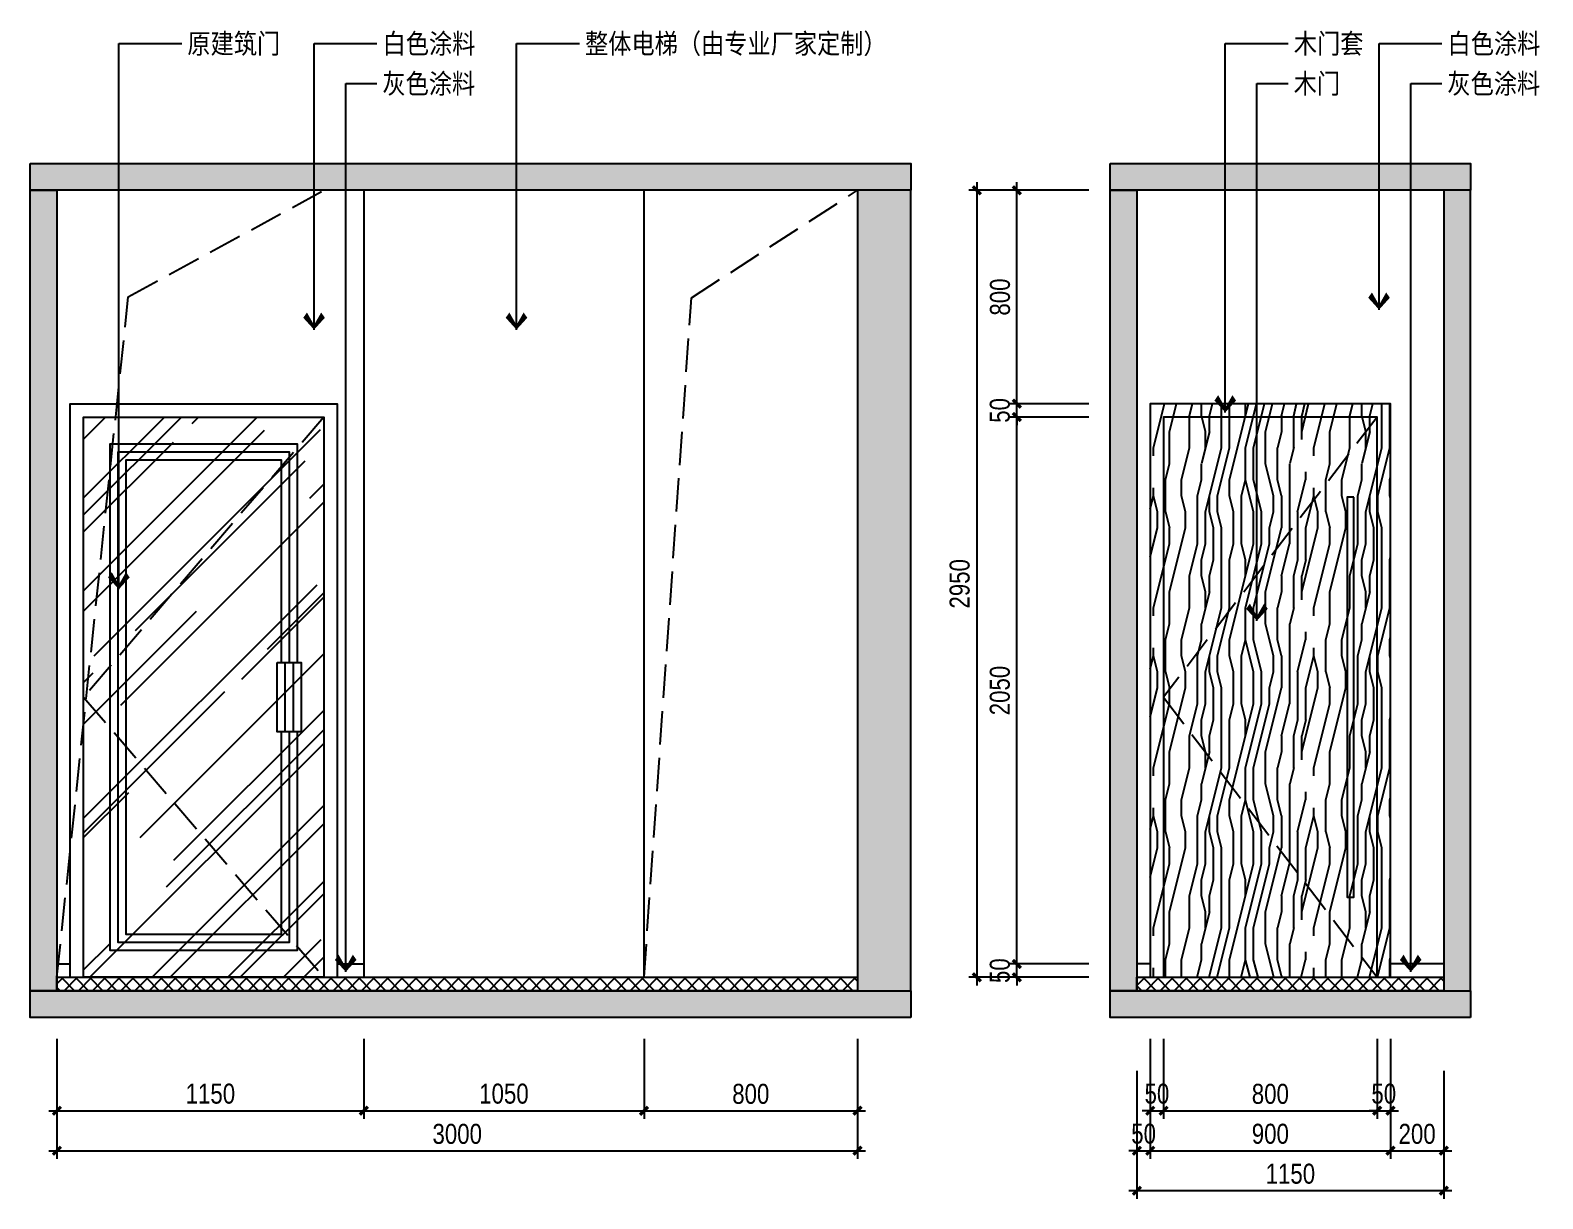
# Model space of a CAD drawing. Extents: x 468514 to 728049, y -74127 to 69080.
# Drawn here: x 698029 to 703696, y -71357 to -66976 of the extents above; entities that cross this region are included whole.
import ezdxf

# ---------------------------------------------------------------- set-up
doc = ezdxf.new("R2010")
doc.units = 0
doc.header["$LTSCALE"] = 500
doc.header["$MEASUREMENT"] = 0
doc.linetypes.add('DASH', pattern=[0.35, 0.25, -0.1])
doc.layers.get('Defpoints').update_dxf_attribs({"color": 229})
for name, color, linetype in [('E 立面填充', 250, 'Continuous'), ('E 立面墙体', 245, 'Continuous'), ('E 立面家具、洁具', 153, 'Continuous'), ('E 立面材料分格线', 8, 'Continuous'), ('E 立面材料类别线', 154, 'Continuous'), ('E 立面标注尺寸', 9, 'Continuous'), ('E 立面装饰完成线', 225, 'Continuous'), ('E 立面门', 107, 'Continuous')]:
    doc.layers.add(name, color=color, linetype=linetype)
doc.styles.add('PDC DIM', font='PMingLiU-ExtB.ttf', dxfattribs={"width": 0.85})
doc.dimstyles.new('PDC-A2', dxfattribs={"dimscale": 0, "dimtxt": 2.5, "dimasz": 1, "dimexe": 1, "dimexo": 1, "dimgap": 0.7, "dimtad": 1, "dimdec": 0, "dimtxsty": 'PDC DIM', "dimblk": 'ARCHTICK', "dimcen": 1, "dimdle": 1, "dimclrd": 8, "dimclre": 8, "dimclrt": 9, "dimadec": 0, "dimazin": 0, "dimtfac": 1, "dimtdec": 0, "dimtix": 1, "dimtmove": 2, "dimatfit": 3, "dimldrblk": 'PDC A2 T R', "dimfxl": 10, "dimfxlon": 1, "dimarcsym": 0})

# ---------------------------------------------------------------- blocks, each defined once
blk = doc.blocks.new('_ArchTick')
at = {"color": 0, "linetype": 'ByBlock', "const_width": 0.4}
blk.add_lwpolyline([(-0.5, -0.5), (0.5, 0.5)], dxfattribs=at)
blk = doc.blocks.new('*D2143')
at = {"layer": 'Defpoints', "color": 0, "transparency": 16777216}
for p in [(698128.6, -70726.5), (701128.6, -70726.5), (701128.6, -71176.5)]:
    blk.add_point(p, dxfattribs=at)
at = {"layer": 'E 立面标注尺寸', "color": 8, "lineweight": -2, "transparency": 16777216}
for p, q in [((698128.6, -70876.5), (698128.6, -71206.5)), ((701128.6, -70876.5), (701128.6, -71206.5)), ((698098.6, -71176.5), (701158.6, -71176.5))]:
    blk.add_line(p, q, dxfattribs=at)
at = {"layer": 'E 立面标注尺寸', "color": 8, "lineweight": -2, "transparency": 16777216, "xscale": 30.00000447440561, "yscale": 30.00000447440561, "zscale": 30.00000447440561, "rotation": 180}
blk.add_blockref('_ArchTick', (698128.6, -71176.5), dxfattribs=at)
at = {"layer": 'E 立面标注尺寸', "color": 8, "lineweight": -2, "transparency": 16777216, "xscale": 30.00000447440561, "yscale": 30.00000447440561, "zscale": 30.00000447440561}
blk.add_blockref('_ArchTick', (701128.6, -71176.5), dxfattribs=at)
at = {"layer": 'E 立面标注尺寸', "color": 9, "transparency": 16777216, "insert": (699628.6, -71113.7), "char_height": 75, "attachment_point": 5, "style": 'PDC DIM'}
blk.add_mtext('3000', dxfattribs=at)
blk = doc.blocks.new('PDC A2 T R')
at = {"color": 0, "linetype": 'ByBlock'}
blk.add_line((0, 0), (-2, 0), dxfattribs=at)
for points in [[(-2.15, 0.89), (-1.49, 1.35), (-0.6, 0), (0, 0)], [(-2.15, -0.89), (-1.49, -1.35), (-0.6, 0), (0, 0)]]:
    blk.add_solid(points, dxfattribs=at)
blk = doc.blocks.new('*D2144')
at = {"layer": 'Defpoints', "color": 0, "transparency": 16777216}
for p in [(698128.6, -70726.5), (699278.6, -70726.5), (699278.6, -71026.5)]:
    blk.add_point(p, dxfattribs=at)
at = {"layer": 'E 立面标注尺寸', "color": 8, "lineweight": -2, "transparency": 16777216}
for p, q in [((698128.6, -70756.5), (698128.6, -71056.5)), ((699278.6, -70756.5), (699278.6, -71056.5)), ((698098.6, -71026.5), (699308.6, -71026.5))]:
    blk.add_line(p, q, dxfattribs=at)
at = {"layer": 'E 立面标注尺寸', "color": 8, "lineweight": -2, "transparency": 16777216, "xscale": 30.00000447440561, "yscale": 30.00000447440561, "zscale": 30.00000447440561, "rotation": 180}
blk.add_blockref('_ArchTick', (698128.6, -71026.5), dxfattribs=at)
at = {"layer": 'E 立面标注尺寸', "color": 8, "lineweight": -2, "transparency": 16777216, "xscale": 30.00000447440561, "yscale": 30.00000447440561, "zscale": 30.00000447440561}
blk.add_blockref('_ArchTick', (699278.6, -71026.5), dxfattribs=at)
at = {"layer": 'E 立面标注尺寸', "color": 9, "transparency": 16777216, "insert": (698703.6, -70963), "char_height": 75, "attachment_point": 5, "style": 'PDC DIM'}
blk.add_mtext('1150', dxfattribs=at)
blk = doc.blocks.new('*D2145')
at = {"layer": 'Defpoints', "color": 0, "transparency": 16777216}
for p in [(699278.6, -70726.5), (700328.6, -70726.5), (700328.6, -71026.5)]:
    blk.add_point(p, dxfattribs=at)
at = {"layer": 'E 立面标注尺寸', "color": 8, "lineweight": -2, "transparency": 16777216}
for p, q in [((699278.6, -70756.5), (699278.6, -71056.5)), ((700328.6, -70756.5), (700328.6, -71056.5)), ((699248.6, -71026.5), (700358.6, -71026.5))]:
    blk.add_line(p, q, dxfattribs=at)
at = {"layer": 'E 立面标注尺寸', "color": 8, "lineweight": -2, "transparency": 16777216, "xscale": 30.00000447440561, "yscale": 30.00000447440561, "zscale": 30.00000447440561, "rotation": 180}
blk.add_blockref('_ArchTick', (699278.6, -71026.5), dxfattribs=at)
at = {"layer": 'E 立面标注尺寸', "color": 8, "lineweight": -2, "transparency": 16777216, "xscale": 30.00000447440561, "yscale": 30.00000447440561, "zscale": 30.00000447440561}
blk.add_blockref('_ArchTick', (700328.6, -71026.5), dxfattribs=at)
at = {"layer": 'E 立面标注尺寸', "color": 9, "transparency": 16777216, "insert": (699803.6, -70963), "char_height": 75, "attachment_point": 5, "style": 'PDC DIM'}
blk.add_mtext('1050', dxfattribs=at)
blk = doc.blocks.new('*D2146')
at = {"layer": 'Defpoints', "color": 0, "transparency": 16777216}
for p in [(700328.6, -70726.5), (701128.6, -70726.5), (701128.6, -71026.5)]:
    blk.add_point(p, dxfattribs=at)
at = {"layer": 'E 立面标注尺寸', "color": 8, "lineweight": -2, "transparency": 16777216}
for p, q in [((700328.6, -70756.5), (700328.6, -71056.5)), ((701128.6, -70756.5), (701128.6, -71056.5)), ((700298.6, -71026.5), (701158.6, -71026.5))]:
    blk.add_line(p, q, dxfattribs=at)
at = {"layer": 'E 立面标注尺寸', "color": 8, "lineweight": -2, "transparency": 16777216, "xscale": 30.00000447440561, "yscale": 30.00000447440561, "zscale": 30.00000447440561, "rotation": 180}
blk.add_blockref('_ArchTick', (700328.6, -71026.5), dxfattribs=at)
at = {"layer": 'E 立面标注尺寸', "color": 8, "lineweight": -2, "transparency": 16777216, "xscale": 30.00000447440561, "yscale": 30.00000447440561, "zscale": 30.00000447440561}
blk.add_blockref('_ArchTick', (701128.6, -71026.5), dxfattribs=at)
at = {"layer": 'E 立面标注尺寸', "color": 9, "transparency": 16777216, "insert": (700728.6, -70963.7), "char_height": 75, "attachment_point": 5, "style": 'PDC DIM'}
blk.add_mtext('800', dxfattribs=at)
blk = doc.blocks.new('*D2150')
at = {"layer": 'Defpoints', "color": 0, "transparency": 16777216}
for p in [(701725.6, -70476.5), (702025.6, -70476.5), (702025.6, -70526.5)]:
    blk.add_point(p, dxfattribs=at)
at = {"layer": 'E 立面标注尺寸', "color": 8, "lineweight": -2, "transparency": 16777216}
for p, q in [((701725.6, -70476.5), (701725.6, -70446.5)), ((701995.6, -70476.5), (701695.6, -70476.5)), ((701725.6, -70526.5), (701725.6, -70476.5)), ((701995.6, -70526.5), (701695.6, -70526.5)), ((701725.6, -70526.5), (701725.6, -70556.5))]:
    blk.add_line(p, q, dxfattribs=at)
at = {"layer": 'E 立面标注尺寸', "color": 8, "lineweight": -2, "transparency": 16777216, "xscale": 30.00000447440561, "yscale": 30.00000447440561, "zscale": 30.00000447440561}
for p, rotation in [((701725.6, -70476.5), 270), ((701725.6, -70526.5), 90)]:
    blk.add_blockref('_ArchTick', p, dxfattribs=dict(at, rotation=rotation))
at = {"layer": 'E 立面标注尺寸', "color": 9, "transparency": 16777216, "insert": (701662.1, -70501.5), "char_height": 75, "attachment_point": 5, "rotation": 90, "style": 'PDC DIM'}
blk.add_mtext('50', dxfattribs=at)
blk = doc.blocks.new('*D2151')
at = {"layer": 'Defpoints', "color": 0, "transparency": 16777216}
for p in [(701725.6, -68426.5), (702025.6, -68426.5), (702025.6, -70476.5)]:
    blk.add_point(p, dxfattribs=at)
at = {"layer": 'E 立面标注尺寸', "color": 8, "lineweight": -2, "transparency": 16777216}
for p, q in [((701725.6, -70506.5), (701725.6, -68396.5)), ((701995.6, -68426.5), (701695.6, -68426.5)), ((701995.6, -70476.5), (701695.6, -70476.5))]:
    blk.add_line(p, q, dxfattribs=at)
at = {"layer": 'E 立面标注尺寸', "color": 8, "lineweight": -2, "transparency": 16777216, "xscale": 30.00000447440561, "yscale": 30.00000447440561, "zscale": 30.00000447440561}
for p, rotation in [((701725.6, -68426.5), 90), ((701725.6, -70476.5), 270)]:
    blk.add_blockref('_ArchTick', p, dxfattribs=dict(at, rotation=rotation))
at = {"layer": 'E 立面标注尺寸', "color": 9, "transparency": 16777216, "insert": (701662.1, -69451.5), "char_height": 75, "attachment_point": 5, "rotation": 90, "style": 'PDC DIM'}
blk.add_mtext('2050', dxfattribs=at)
blk = doc.blocks.new('*D2152')
at = {"layer": 'Defpoints', "color": 0, "transparency": 16777216}
for p in [(702025.6, -67576.5), (701575.6, -70526.5), (702025.6, -70526.5)]:
    blk.add_point(p, dxfattribs=at)
at = {"layer": 'E 立面标注尺寸', "color": 8, "lineweight": -2, "transparency": 16777216}
for p, q in [((701575.6, -67546.5), (701575.6, -70556.5)), ((701875.6, -67576.5), (701545.6, -67576.5)), ((701875.6, -70526.5), (701545.6, -70526.5))]:
    blk.add_line(p, q, dxfattribs=at)
at = {"layer": 'E 立面标注尺寸', "color": 8, "lineweight": -2, "transparency": 16777216, "xscale": 30.00000447440561, "yscale": 30.00000447440561, "zscale": 30.00000447440561}
for p, rotation in [((701575.6, -67576.5), 90), ((701575.6, -70526.5), 270)]:
    blk.add_blockref('_ArchTick', p, dxfattribs=dict(at, rotation=rotation))
at = {"layer": 'E 立面标注尺寸', "color": 9, "transparency": 16777216, "insert": (701511.6, -69051.5), "char_height": 75, "attachment_point": 5, "rotation": 90, "style": 'PDC DIM'}
blk.add_mtext('2950', dxfattribs=at)
blk = doc.blocks.new('*D2153')
at = {"layer": 'Defpoints', "color": 0, "transparency": 16777216}
for p in [(701725.6, -68376.5), (702025.6, -68376.5), (702025.6, -68426.5)]:
    blk.add_point(p, dxfattribs=at)
at = {"layer": 'E 立面标注尺寸', "color": 8, "lineweight": -2, "transparency": 16777216}
for p, q in [((701725.6, -68376.5), (701725.6, -68346.5)), ((701995.6, -68376.5), (701695.6, -68376.5)), ((701725.6, -68426.5), (701725.6, -68376.5)), ((701995.6, -68426.5), (701695.6, -68426.5)), ((701725.6, -68426.5), (701725.6, -68456.5))]:
    blk.add_line(p, q, dxfattribs=at)
at = {"layer": 'E 立面标注尺寸', "color": 8, "lineweight": -2, "transparency": 16777216, "xscale": 30.00000447440561, "yscale": 30.00000447440561, "zscale": 30.00000447440561}
for p, rotation in [((701725.6, -68376.5), 270), ((701725.6, -68426.5), 90)]:
    blk.add_blockref('_ArchTick', p, dxfattribs=dict(at, rotation=rotation))
at = {"layer": 'E 立面标注尺寸', "color": 9, "transparency": 16777216, "insert": (701662.1, -68401.5), "char_height": 75, "attachment_point": 5, "rotation": 90, "style": 'PDC DIM'}
blk.add_mtext('50', dxfattribs=at)
blk = doc.blocks.new('*D2154')
at = {"layer": 'Defpoints', "color": 0, "transparency": 16777216}
for p in [(701725.6, -67576.5), (702025.6, -67576.5), (702025.6, -68376.5)]:
    blk.add_point(p, dxfattribs=at)
at = {"layer": 'E 立面标注尺寸', "color": 8, "lineweight": -2, "transparency": 16777216}
for p, q in [((701725.6, -68406.5), (701725.6, -67546.5)), ((701995.6, -67576.5), (701695.6, -67576.5)), ((701995.6, -68376.5), (701695.6, -68376.5))]:
    blk.add_line(p, q, dxfattribs=at)
at = {"layer": 'E 立面标注尺寸', "color": 8, "lineweight": -2, "transparency": 16777216, "xscale": 30.00000447440561, "yscale": 30.00000447440561, "zscale": 30.00000447440561}
for p, rotation in [((701725.6, -67576.5), 90), ((701725.6, -68376.5), 270)]:
    blk.add_blockref('_ArchTick', p, dxfattribs=dict(at, rotation=rotation))
at = {"layer": 'E 立面标注尺寸', "color": 9, "transparency": 16777216, "insert": (701662.8, -67976.5), "char_height": 75, "attachment_point": 5, "rotation": 90, "style": 'PDC DIM'}
blk.add_mtext('800', dxfattribs=at)
blk = doc.blocks.new('*D2155')
at = {"layer": 'Defpoints', "color": 0, "transparency": 16777216}
for p in [(702225.6, -70726.5), (702275.6, -70726.5), (702275.6, -71026.5)]:
    blk.add_point(p, dxfattribs=at)
at = {"layer": 'E 立面标注尺寸', "color": 8, "lineweight": -2, "transparency": 16777216}
for p, q in [((702225.6, -70756.5), (702225.6, -71056.5)), ((702275.6, -70756.5), (702275.6, -71056.5)), ((702225.6, -71026.5), (702195.6, -71026.5)), ((702225.6, -71026.5), (702275.6, -71026.5)), ((702275.6, -71026.5), (702305.6, -71026.5))]:
    blk.add_line(p, q, dxfattribs=at)
at = {"layer": 'E 立面标注尺寸', "color": 8, "lineweight": -2, "transparency": 16777216, "xscale": 30.00000447440561, "yscale": 30.00000447440561, "zscale": 30.00000447440561}
blk.add_blockref('_ArchTick', (702225.6, -71026.5), dxfattribs=at)
at = {"layer": 'E 立面标注尺寸', "color": 8, "lineweight": -2, "transparency": 16777216, "xscale": 30.00000447440561, "yscale": 30.00000447440561, "zscale": 30.00000447440561, "rotation": 180}
blk.add_blockref('_ArchTick', (702275.6, -71026.5), dxfattribs=at)
at = {"layer": 'E 立面标注尺寸', "color": 9, "transparency": 16777216, "insert": (702250.6, -70963), "char_height": 75, "attachment_point": 5, "style": 'PDC DIM'}
blk.add_mtext('50', dxfattribs=at)
blk = doc.blocks.new('*D2156')
at = {"layer": 'Defpoints', "color": 0, "transparency": 16777216}
for p in [(702275.6, -70726.5), (703075.6, -70726.5), (703075.6, -71026.5)]:
    blk.add_point(p, dxfattribs=at)
at = {"layer": 'E 立面标注尺寸', "color": 8, "lineweight": -2, "transparency": 16777216}
for p, q in [((702275.6, -70756.5), (702275.6, -71056.5)), ((703075.6, -70756.5), (703075.6, -71056.5)), ((702245.6, -71026.5), (703105.6, -71026.5))]:
    blk.add_line(p, q, dxfattribs=at)
at = {"layer": 'E 立面标注尺寸', "color": 8, "lineweight": -2, "transparency": 16777216, "xscale": 30.00000447440561, "yscale": 30.00000447440561, "zscale": 30.00000447440561, "rotation": 180}
blk.add_blockref('_ArchTick', (702275.6, -71026.5), dxfattribs=at)
at = {"layer": 'E 立面标注尺寸', "color": 8, "lineweight": -2, "transparency": 16777216, "xscale": 30.00000447440561, "yscale": 30.00000447440561, "zscale": 30.00000447440561}
blk.add_blockref('_ArchTick', (703075.6, -71026.5), dxfattribs=at)
at = {"layer": 'E 立面标注尺寸', "color": 9, "transparency": 16777216, "insert": (702675.6, -70963.7), "char_height": 75, "attachment_point": 5, "style": 'PDC DIM'}
blk.add_mtext('800', dxfattribs=at)
blk = doc.blocks.new('*D2157')
at = {"layer": 'Defpoints', "color": 0, "transparency": 16777216}
for p in [(703075.6, -70726.5), (703125.6, -70726.5), (703125.6, -71026.5)]:
    blk.add_point(p, dxfattribs=at)
at = {"layer": 'E 立面标注尺寸', "color": 8, "lineweight": -2, "transparency": 16777216}
for p, q in [((703075.6, -70756.5), (703075.6, -71056.5)), ((703125.6, -70756.5), (703125.6, -71056.5)), ((703075.6, -71026.5), (703045.6, -71026.5)), ((703075.6, -71026.5), (703125.6, -71026.5)), ((703125.6, -71026.5), (703155.6, -71026.5))]:
    blk.add_line(p, q, dxfattribs=at)
at = {"layer": 'E 立面标注尺寸', "color": 8, "lineweight": -2, "transparency": 16777216, "xscale": 30.00000447440561, "yscale": 30.00000447440561, "zscale": 30.00000447440561}
blk.add_blockref('_ArchTick', (703075.6, -71026.5), dxfattribs=at)
at = {"layer": 'E 立面标注尺寸', "color": 8, "lineweight": -2, "transparency": 16777216, "xscale": 30.00000447440561, "yscale": 30.00000447440561, "zscale": 30.00000447440561, "rotation": 180}
blk.add_blockref('_ArchTick', (703125.6, -71026.5), dxfattribs=at)
at = {"layer": 'E 立面标注尺寸', "color": 9, "transparency": 16777216, "insert": (703100.6, -70963), "char_height": 75, "attachment_point": 5, "style": 'PDC DIM'}
blk.add_mtext('50', dxfattribs=at)
blk = doc.blocks.new('*D2158')
at = {"layer": 'Defpoints', "color": 0, "transparency": 16777216}
for p in [(702175.6, -70726.5), (702225.6, -70726.5), (702225.6, -71176.5)]:
    blk.add_point(p, dxfattribs=at)
at = {"layer": 'E 立面标注尺寸', "color": 8, "lineweight": -2, "transparency": 16777216}
for p, q in [((702175.6, -70876.5), (702175.6, -71206.5)), ((702225.6, -70876.5), (702225.6, -71206.5)), ((702175.6, -71176.5), (702145.6, -71176.5)), ((702175.6, -71176.5), (702225.6, -71176.5)), ((702225.6, -71176.5), (702255.6, -71176.5))]:
    blk.add_line(p, q, dxfattribs=at)
at = {"layer": 'E 立面标注尺寸', "color": 8, "lineweight": -2, "transparency": 16777216, "xscale": 30.00000447440561, "yscale": 30.00000447440561, "zscale": 30.00000447440561}
blk.add_blockref('_ArchTick', (702175.6, -71176.5), dxfattribs=at)
at = {"layer": 'E 立面标注尺寸', "color": 8, "lineweight": -2, "transparency": 16777216, "xscale": 30.00000447440561, "yscale": 30.00000447440561, "zscale": 30.00000447440561, "rotation": 180}
blk.add_blockref('_ArchTick', (702225.6, -71176.5), dxfattribs=at)
at = {"layer": 'E 立面标注尺寸', "color": 9, "transparency": 16777216, "insert": (702200.6, -71113), "char_height": 75, "attachment_point": 5, "style": 'PDC DIM'}
blk.add_mtext('50', dxfattribs=at)
blk = doc.blocks.new('*D2159')
at = {"layer": 'Defpoints', "color": 0, "transparency": 16777216}
for p in [(702225.6, -70726.5), (703125.6, -70726.5), (703125.6, -71176.5)]:
    blk.add_point(p, dxfattribs=at)
at = {"layer": 'E 立面标注尺寸', "color": 8, "lineweight": -2, "transparency": 16777216}
for p, q in [((702225.6, -70876.5), (702225.6, -71206.5)), ((703125.6, -70876.5), (703125.6, -71206.5)), ((702195.6, -71176.5), (703155.6, -71176.5))]:
    blk.add_line(p, q, dxfattribs=at)
at = {"layer": 'E 立面标注尺寸', "color": 8, "lineweight": -2, "transparency": 16777216, "xscale": 30.00000447440561, "yscale": 30.00000447440561, "zscale": 30.00000447440561, "rotation": 180}
blk.add_blockref('_ArchTick', (702225.6, -71176.5), dxfattribs=at)
at = {"layer": 'E 立面标注尺寸', "color": 8, "lineweight": -2, "transparency": 16777216, "xscale": 30.00000447440561, "yscale": 30.00000447440561, "zscale": 30.00000447440561}
blk.add_blockref('_ArchTick', (703125.6, -71176.5), dxfattribs=at)
at = {"layer": 'E 立面标注尺寸', "color": 9, "transparency": 16777216, "insert": (702675.6, -71113.3), "char_height": 75, "attachment_point": 5, "style": 'PDC DIM'}
blk.add_mtext('900', dxfattribs=at)
blk = doc.blocks.new('*D2160')
at = {"layer": 'Defpoints', "color": 0, "transparency": 16777216}
for p in [(703125.6, -70726.5), (703325.6, -70726.5), (703325.6, -71176.5)]:
    blk.add_point(p, dxfattribs=at)
at = {"layer": 'E 立面标注尺寸', "color": 8, "lineweight": -2, "transparency": 16777216}
for p, q in [((703125.6, -70876.5), (703125.6, -71206.5)), ((703325.6, -70876.5), (703325.6, -71206.5)), ((703095.6, -71176.5), (703355.6, -71176.5))]:
    blk.add_line(p, q, dxfattribs=at)
at = {"layer": 'E 立面标注尺寸', "color": 8, "lineweight": -2, "transparency": 16777216, "xscale": 30.00000447440561, "yscale": 30.00000447440561, "zscale": 30.00000447440561, "rotation": 180}
blk.add_blockref('_ArchTick', (703125.6, -71176.5), dxfattribs=at)
at = {"layer": 'E 立面标注尺寸', "color": 8, "lineweight": -2, "transparency": 16777216, "xscale": 30.00000447440561, "yscale": 30.00000447440561, "zscale": 30.00000447440561}
blk.add_blockref('_ArchTick', (703325.6, -71176.5), dxfattribs=at)
at = {"layer": 'E 立面标注尺寸', "color": 9, "transparency": 16777216, "insert": (703225.6, -71113.7), "char_height": 75, "attachment_point": 5, "style": 'PDC DIM'}
blk.add_mtext('200', dxfattribs=at)
blk = doc.blocks.new('*D2161')
at = {"layer": 'Defpoints', "color": 0, "transparency": 16777216}
for p in [(702175.6, -70726.5), (703325.6, -70726.5), (702175.6, -71326.5)]:
    blk.add_point(p, dxfattribs=at)
at = {"layer": 'E 立面标注尺寸', "color": 8, "lineweight": -2, "transparency": 16777216}
for p, q in [((702175.6, -71026.5), (702175.6, -71356.5)), ((703325.6, -71026.5), (703325.6, -71356.5)), ((703355.6, -71326.5), (702145.6, -71326.5))]:
    blk.add_line(p, q, dxfattribs=at)
at = {"layer": 'E 立面标注尺寸', "color": 8, "lineweight": -2, "transparency": 16777216, "xscale": 30.00000447440561, "yscale": 30.00000447440561, "zscale": 30.00000447440561, "rotation": 180}
blk.add_blockref('_ArchTick', (702175.6, -71326.5), dxfattribs=at)
at = {"layer": 'E 立面标注尺寸', "color": 8, "lineweight": -2, "transparency": 16777216, "xscale": 30.00000447440561, "yscale": 30.00000447440561, "zscale": 30.00000447440561}
blk.add_blockref('_ArchTick', (703325.6, -71326.5), dxfattribs=at)
at = {"layer": 'E 立面标注尺寸', "color": 9, "transparency": 16777216, "insert": (702750.6, -71263), "char_height": 75, "attachment_point": 5, "style": 'PDC DIM'}
blk.add_mtext('1150', dxfattribs=at)

msp = doc.modelspace()

# ---------------------------------------------------------------- hatches: boundary and pattern name
at = {"layer": 'E 立面填充'}
h = msp.add_hatch(dxfattribs=at)
h.set_pattern_fill('木纹5', color=256, scale=150, angle=90, pattern_type=2)
h.set_pattern_definition([(90, (193497.6, -72201.5), (-600, 4e-14), [120, -180, 60, -240]), (90, (193482.6, -71781.5), (-600, 4e-14), [120, -480]), (90, (193452.6, -71841.5), (-600, 4e-14), [60, -540]), (90, (193437.6, -72171.5), (-600, 4e-14), [30, -420, 30, -120]), (90, (193407.6, -71961.5), (-600, 4e-14), [120, -180, 30, -270]), (90, (193392.6, -72111.5), (-600, 4e-14), [90, -510]), (90, (193377.6, -71961.5), (-600, 4e-14), [180, -420]), (90, (193362.6, -72141.5), (-600, 4e-14), [120, -480]), (90, (193347.6, -71901.5), (-600, 4e-14), [300, -300]), (90, (193317.6, -72081.5), (-600, 4e-14), [60, -180, 120, -240]), (90, (193302.6, -71661.5), (-600, 4e-14), [120, -480]), (90, (193287.6, -71781.5), (-600, 4e-14), [60, -540]), (90, (193272.6, -71901.5), (-600, 4e-14), [60, -540]), (90, (193257.6, -72201.5), (-600, 4e-14), [120, -480]), (90, (193242.6, -71901.5), (-600, 4e-14), [120, -480]), (90, (193212.6, -71901.5), (-600, 4e-14), [120, -120, 120, -240]), (90, (193182.6, -72021.5), (-600, 4e-14), [60, -300, 120, -120]), (90, (193167.6, -71901.5), (-600, 4e-14), [180, -420]), (90, (193137.6, -71901.5), (-600, 4e-14), [120, -480]), (90, (193122.6, -72141.5), (-600, 4e-14), [180, -240, 60, -120]), (90, (193092.6, -72141.5), (-600, 4e-14), [300, -300]), (90, (193077.6, -71781.5), (-600, 4e-14), [60, -540]), (90, (193062.6, -71961.5), (-600, 4e-14), [120, -480]), (90, (193047.6, -72081.5), (-600, 4e-14), [60, -240, 60, -240]), (90, (193032.6, -72141.5), (-600, 4e-14), [60, -180, 120, -240]), (90, (193017.6, -72021.5), (-600, 4e-14), [60, -300, 60, -180]), (90, (193002.6, -71901.5), (-600, 4e-14), [180, -420]), (90, (192972.6, -72141.5), (-600, 4e-14), [120, -480]), (90, (192957.6, -71841.5), (-600, 4e-14), [60, -540]), (90, (192942.6, -71721.5), (-600, 4e-14), [60, -540]), (104.036243, (193452.61, -71781.5), (2e-08, 600), [61.8, -2412.0633]), (104.036243, (193317.61, -71721.5), (2e-08, 600), [61.8, -2412.0633]), (104.036243, (192957.61, -71781.5), (2e-08, 600), [61.8, -2412.0633]), (104.036243, (193182.61, -71961.5), (2e-08, 600), [61.8, -2412.0633]), (104.036243, (193092.61, -71841.5), (2e-08, 600), [61.8, -2412.0633]), (104.036243, (193137.61, -71781.5), (2e-08, 600), [61.8, -2412.0633]), (104.036243, (193032.61, -72081.5), (2e-08, 600), [61.8, -2412.0633]), (104.036243, (193062.61, -71841.5), (2e-08, 600), [61.8, -2412.0633]), (104.036243, (193287.61, -71721.5), (2e-08, 600), [123.6, -2350.2633]), (104.036243, (193242.61, -71781.5), (2e-08, 600), [123.6, -2350.2633]), (104.036243, (193212.61, -71781.5), (2e-08, 600), [123.6, -2350.2633]), (255.963757, (193407.61, -71961.5), (2e-08, -600), [61.8, -123.6, 61.8, -2226.6633]), (255.963757, (193317.61, -72081.5), (2e-08, -600), [61.8, -2412.0633]), (255.963757, (193047.61, -72081.5), (2e-08, -600), [123.6, -2350.2633]), (284.036243, (193482.61, -71781.5), (-2e-08, -600), [61.8, -2412.0633]), (75.963757, (193482.61, -71661.5), (-2e-08, 600), [61.8, -2412.0633]), (75.963757, (193272.61, -71841.5), (-2e-08, 600), [61.8, -2412.0633]), (75.963757, (193167.61, -71721.5), (-2e-08, 600), [61.8, -2412.0633]), (75.963757, (193122.61, -71961.5), (-2e-08, 600), [61.8, -2412.0633]), (75.963757, (193047.61, -72021.5), (-2e-08, 600), [61.8, -2412.0633]), (75.963757, (193017.61, -71961.5), (-2e-08, 600), [61.8, -2412.0633]), (75.963757, (193122.61, -71961.5), (-2e-08, 600), [61.8, -2412.0633]), (75.963757, (193032.61, -71781.5), (-2e-08, 600), [247.2, -2226.6633]), (75.963757, (193437.61, -72141.5), (-2e-08, 600), [247.2, -2226.6633]), (75.963757, (193392.61, -72081.5), (-2e-08, 600), [247.2, -2226.6633]), (75.963757, (193362.61, -72021.5), (-2e-08, 600), [61.8, -123.6, 123.6, -2164.8633]), (75.963757, (193317.61, -72021.5), (-2e-08, 600), [123.6, -123.6, 123.6, -2103.0633]), (75.963757, (193257.61, -72081.5), (-2e-08, 600), [247.2, -2226.6633]), (75.963757, (193212.61, -72141.5), (-2e-08, 600), [247.2, -2226.6633]), (75.963757, (193182.61, -72141.5), (-2e-08, 600), [247.2, -2226.6633]), (75.963757, (193002.61, -71721.5), (-2e-08, 600), [61.8, -2412.0633]), (75.963768, (192942.61, -71661.5), (-0.000115, 600), [123.6, -2350.2633]), (75.963768, (192972.61, -72021.5), (-0.000115, 600), [123.6, -2350.2633]), (75.963758, (193497.61, -72081.5), (-1e-05, 600), [247.2, -2226.6633]), (75.963758, (193077.61, -71721.5), (-1e-05, 600), [185.4, -2288.4633]), (75.963758, (193122.61, -71661.5), (-1e-05, 600), [370.8, -2103.0633])])
h.paths.add_polyline_path([(703125.6, -68376.5), (702225.6, -68376.5), (702225.6, -70526.5), (703125.6, -70526.5)])
h = msp.add_hatch(dxfattribs=at)
h.set_pattern_fill('AR-RROOF', color=256, scale=300, angle=45)
h.set_pattern_definition([(45, (-111.52, 0), (254.55844, 678.82251), [4500, -600, 1500, -300]), (45, (64.55, 388.2), (-494.26764, 70.00357), [900, -99, 1800, -225]), (45, (-185.76, 286.38), (960.958116, 1245.21504), [2400, -420, 1200, -300])])
edge = h.paths.add_edge_path()
edge.add_line((698228.6, -70526.5), (698228.6, -68426.5))
edge.add_line((698228.6, -68426.5), (699128.6, -68426.5))
edge.add_line((699128.6, -68426.5), (699128.6, -70526.5))
at = {"layer": 'E 立面墙体'}
h = msp.add_hatch(color=250, dxfattribs=at)
h.dxf.hatch_style = 1
h.paths.add_polyline_path([(698028.6, -67476.5), (701328.6, -67476.5), (701328.6, -67576.5), (698028.6, -67576.5)])
h = msp.add_hatch(color=250, dxfattribs=at)
h.dxf.hatch_style = 1
h.paths.add_polyline_path([(702075.6, -67476.5), (703425.6, -67476.5), (703425.6, -67576.5), (702075.6, -67576.5)])
h = msp.add_hatch(dxfattribs=at)
h.set_pattern_fill('钢筋混凝土', color=250, scale=10, pattern_type=2)
h.set_pattern_definition([(45, (203934.6, -72201.5), (-35.355339, 35.355339), []), (50, (203934.6, -72201.5), (71.726018, -6.2752135), [7.5, -82.5]), (355, (203934.6, -72201.5), (-13.875133, 75.219213), [6, -66]), (100.4514, (203940.576, -72202.02), (57.850938, 68.943954), [6.374019, -70.114211]), (46.1842, (203934.6, -72181.5), (106.724105, -16.551901), [11.25, -123.75]), (96.6356, (203943.49, -72182.88), (93.46627, 97.411787), [9.56103, -105.1713]), (351.1842, (203934.6, -72181.5), (93.466195, 97.41186), [9, -99]), (21, (203944.6, -72186.5), (59.690705, -40.261889), [7.5, -82.5]), (326, (203944.6, -72186.5), (24.331533, 72.515005), [6, -66]), (71.4514, (203949.574, -72189.855), (84.022263, 32.25305), [6.374019, -70.114211]), (37.5, (203934.6, -72201.5), (1.2159855, 33.2893854), [0.5, -65.2, 0.5, -67, 0.5, -66.25]), (7.5, (203934.6, -72201.5), (26.3069537, 39.4411712), [0.5, -38.2, 0.5, -63.7, 0.5, -25.25]), (327.5, (203912.3, -72201.5), (53.3822436, -2.2554872), [0.5, -25, 0.5, -78, 0.5, -103.5]), (317.5, (203902.3, -72201.5), (58.318617, 10.0104982), [0.5, -32.5, 0.5, -51.8, 0.5, -73.5])])
h.paths.add_polyline_path([(698128.6, -70576.5), (698028.6, -70576.5), (698028.6, -67576.5), (698128.6, -67576.5)])
h = msp.add_hatch(dxfattribs=at)
h.set_pattern_fill('钢筋混凝土', color=250, scale=10, pattern_type=2)
h.set_pattern_definition([(45, (199434.6, -72201.5), (-35.355339, 35.355339), []), (50, (199434.6, -72201.5), (71.726018, -6.2752135), [7.5, -82.5]), (355, (199434.6, -72201.5), (-13.875133, 75.219213), [6, -66]), (100.4514, (199440.576, -72202.02), (57.850938, 68.943954), [6.374019, -70.114211]), (46.1842, (199434.6, -72181.5), (106.724105, -16.551901), [11.25, -123.75]), (96.6356, (199443.49, -72182.88), (93.46627, 97.411787), [9.561029, -105.1713]), (351.1842, (199434.6, -72181.5), (93.466195, 97.41186), [9, -99]), (21, (199444.6, -72186.5), (59.690705, -40.261889), [7.5, -82.5]), (326, (199444.6, -72186.5), (24.331533, 72.515005), [6, -66]), (71.4514, (199449.574, -72189.855), (84.022263, 32.25305), [6.374019, -70.114211]), (37.5, (199434.6, -72201.5), (1.2159855, 33.2893854), [0.5, -65.2, 0.5, -67, 0.5, -66.25]), (7.5, (199434.6, -72201.5), (26.3069537, 39.4411712), [0.5, -38.2, 0.5, -63.7, 0.5, -25.25]), (327.5, (199412.3, -72201.5), (53.3822436, -2.2554872), [0.5, -25, 0.5, -78, 0.5, -103.5]), (317.5, (199402.3, -72201.5), (58.318617, 10.0104982), [0.5, -32.5, 0.5, -51.8, 0.5, -73.5])])
h.paths.add_polyline_path([(701128.6, -70576.5), (701328.6, -70576.5), (701328.6, -67576.5), (701128.6, -67576.5)])
h = msp.add_hatch(dxfattribs=at)
h.set_pattern_fill('钢筋混凝土', color=250, scale=10, pattern_type=2)
h.set_pattern_definition([(45, (207881.585, -72201.5), (-35.355339, 35.355339), []), (50, (207881.585, -72201.5), (71.726018, -6.2752135), [7.5, -82.5]), (355, (207881.585, -72201.5), (-13.875133, 75.219213), [6, -66]), (100.4514, (207887.56, -72202.02), (57.850938, 68.943954), [6.374019, -70.114211]), (46.1842, (207881.585, -72181.5), (106.724105, -16.551901), [11.25, -123.75]), (96.6356, (207890.48, -72182.88), (93.46627, 97.411787), [9.56103, -105.1713]), (351.1842, (207881.59, -72181.5), (93.466195, 97.41186), [9, -99]), (21, (207891.585, -72186.5), (59.690705, -40.261889), [7.5, -82.5]), (326, (207891.585, -72186.5), (24.331533, 72.515005), [6, -66]), (71.4514, (207896.56, -72189.855), (84.022263, 32.25305), [6.374019, -70.114211]), (37.5, (207881.585, -72201.5), (1.2159855, 33.2893854), [0.5, -65.2, 0.5, -67, 0.5, -66.25]), (7.5, (207881.585, -72201.5), (26.3069537, 39.4411712), [0.5, -38.2, 0.5, -63.7, 0.5, -25.25]), (327.5, (207859.285, -72201.5), (53.3822436, -2.2554872), [0.5, -25, 0.5, -78, 0.5, -103.5]), (317.5, (207849.285, -72201.5), (58.318617, 10.0104982), [0.5, -32.5, 0.5, -51.8, 0.5, -73.5])])
h.paths.add_polyline_path([(702175.6, -70576.5), (702075.6, -70576.5), (702075.6, -67576.5), (702175.6, -67576.5)])
h = msp.add_hatch(dxfattribs=at)
h.set_pattern_fill('钢筋混凝土', color=250, scale=10, pattern_type=2)
h.set_pattern_definition([(45, (201531.585, -72201.5), (-35.355339, 35.355339), []), (50, (201531.585, -72201.5), (71.726018, -6.2752135), [7.5, -82.5]), (355, (201531.585, -72201.5), (-13.875133, 75.219213), [6, -66]), (100.4514, (201537.56, -72202.02), (57.850938, 68.943954), [6.374019, -70.114211]), (46.1842, (201531.585, -72181.5), (106.724105, -16.551901), [11.25, -123.75]), (96.6356, (201540.48, -72182.88), (93.46627, 97.411787), [9.561029, -105.1713]), (351.1842, (201531.59, -72181.5), (93.466195, 97.41186), [9, -99]), (21, (201541.585, -72186.5), (59.690705, -40.261889), [7.5, -82.5]), (326, (201541.585, -72186.5), (24.331533, 72.515005), [6, -66]), (71.4514, (201546.56, -72189.855), (84.022263, 32.25305), [6.374019, -70.114211]), (37.5, (201531.585, -72201.5), (1.2159855, 33.2893854), [0.5, -65.2, 0.5, -67, 0.5, -66.25]), (7.5, (201531.585, -72201.5), (26.3069537, 39.4411712), [0.5, -38.2, 0.5, -63.7, 0.5, -25.25]), (327.5, (201509.285, -72201.5), (53.3822436, -2.2554872), [0.5, -25, 0.5, -78, 0.5, -103.5]), (317.5, (201499.285, -72201.5), (58.318617, 10.0104982), [0.5, -32.5, 0.5, -51.8, 0.5, -73.5])])
h.paths.add_polyline_path([(703325.6, -70576.5), (703425.6, -70576.5), (703425.6, -67576.5), (703325.6, -67576.5)])
h = msp.add_hatch(dxfattribs=at)
h.set_pattern_fill('ANSI37', color=250, scale=300)
h.set_pattern_definition([(45, (204384.6, -72201.5), (-26.5165043, 26.5165043), []), (135, (204384.6, -72201.5), (-26.5165043, -26.5165043), [])])
h.paths.add_polyline_path([(698128.6, -70526.5), (701128.6, -70526.5), (701128.6, -70576.5), (698128.6, -70576.5)])
h = msp.add_hatch(dxfattribs=at)
h.set_pattern_fill('ANSI37', color=250, scale=300)
h.set_pattern_definition([(45, (206581.585, -72201.5), (-26.5165043, 26.5165043), []), (135, (206581.585, -72201.5), (-26.5165043, -26.5165043), [])])
h.paths.add_polyline_path([(702175.6, -70526.5), (703325.6, -70526.5), (703325.6, -70576.5), (702175.6, -70576.5)])
h = msp.add_hatch(color=250, dxfattribs=at)
h.dxf.hatch_style = 1
h.paths.add_polyline_path([(701328.6, -70676.5), (698028.6, -70676.5), (698028.6, -70576.5), (701328.6, -70576.5)])
h = msp.add_hatch(color=250, dxfattribs=at)
h.dxf.hatch_style = 1
h.paths.add_polyline_path([(703425.6, -70676.5), (702075.6, -70676.5), (702075.6, -70576.5), (703425.6, -70576.5)])

# ---------------------------------------------------------------- linework, layer by layer
for points in [[(698028.6, -67476.5), (701328.6, -67476.5), (701328.6, -67576.5), (698028.6, -67576.5)], [(702075.6, -67476.5), (703425.6, -67476.5), (703425.6, -67576.5), (702075.6, -67576.5)], [(698128.6, -70576.5), (698028.6, -70576.5), (698028.6, -67576.5), (698128.6, -67576.5)], [(701128.6, -70576.5), (701328.6, -70576.5), (701328.6, -67576.5), (701128.6, -67576.5)], [(702175.6, -70576.5), (702075.6, -70576.5), (702075.6, -67576.5), (702175.6, -67576.5)], [(703325.6, -70576.5), (703425.6, -70576.5), (703425.6, -67576.5), (703325.6, -67576.5)], [(701328.6, -70676.5), (698028.6, -70676.5), (698028.6, -70576.5), (701328.6, -70576.5)], [(703425.6, -70676.5), (702075.6, -70676.5), (702075.6, -70576.5), (703425.6, -70576.5)]]:
    msp.add_lwpolyline(points, close=True, dxfattribs=at)
at = {"layer": 'E 立面家具、洁具'}
for p, q in [((698128.6, -70476.5), (698178.6, -70476.5)), ((699178.6, -70476.5), (699278.6, -70476.5)), ((702225.6, -70476.5), (702175.6, -70476.5)), ((703325.6, -70476.5), (703125.6, -70476.5))]:
    msp.add_line(p, q, dxfattribs=at)
at = {"layer": 'E 立面材料分格线', "linetype": 'DASH'}
msp.add_lwpolyline([(703075.6, -68426.5), (702275.6, -69476.5), (703075.6, -70526.5)], dxfattribs=at)
at = {"layer": 'E 立面材料类别线'}
for points in [[(699278.6, -67576.5), (699278.6, -70526.5)], [(700328.6, -70526.5), (700328.6, -67576.5)]]:
    msp.add_lwpolyline(points, dxfattribs=at)
at = {"layer": 'E 立面装饰完成线'}
for points in [[(698128.6, -70526.5), (701128.6, -70526.5), (701128.6, -70576.5), (698128.6, -70576.5)], [(702175.6, -70526.5), (703325.6, -70526.5), (703325.6, -70576.5), (702175.6, -70576.5)]]:
    msp.add_lwpolyline(points, close=True, dxfattribs=at)
at = {"layer": 'E 立面门', "color": 8, "linetype": 'DASH'}
for points in [[(698128.6, -70526.5), (698396, -67975.5), (699128.6, -67576.5)], [(700328.6, -70526.5), (700506.5, -67979), (701128.6, -67576.5)], [(699128.6, -68426.5), (698228.6, -69476.5), (699128.6, -70526.5)]]:
    msp.add_lwpolyline(points, dxfattribs=at)
at = {"layer": 'E 立面门'}
for points in [[(698178.6, -70526.5), (698178.6, -68376.5), (699178.6, -68376.5), (699178.6, -70526.5)], [(703125.6, -70526.5), (703125.6, -68376.5), (702225.6, -68376.5), (702225.6, -70526.5)], [(698228.6, -70526.5), (698228.6, -68426.5), (699128.6, -68426.5), (699128.6, -70526.5)], [(703075.6, -70526.5), (703075.6, -68426.5), (702275.6, -68426.5), (702275.6, -70526.5)], [(699028.6, -69606.5), (699028.6, -70426.5), (698328.6, -70426.5), (698328.6, -68526.5), (699028.6, -68526.5), (699028.6, -69346.5)], [(698998.6, -69606.5), (698998.6, -70396.5), (698358.6, -70396.5), (698358.6, -68556.5), (698998.6, -68556.5), (698998.6, -69346.5)], [(698968.6, -69606.5), (698968.6, -70366.5), (698388.6, -70366.5), (698388.6, -68586.5), (698968.6, -68586.5), (698968.6, -69346.5)]]:
    msp.add_lwpolyline(points, dxfattribs=at)
for points in [[(699128.6, -70526.5), (698228.6, -70526.5), (698228.6, -68426.5), (699128.6, -68426.5)], [(702275.6, -70526.5), (703075.6, -70526.5), (703075.6, -68426.5), (702275.6, -68426.5)], [(702988.1, -68726.5), (702963.1, -68726.5), (702963.1, -70226.5), (702988.1, -70226.5)], [(698953.6, -69346.5), (699043.6, -69346.5), (699043.6, -69606.5), (698953.6, -69606.5)], [(698983.6, -69346.5), (699013.6, -69346.5), (699013.6, -69606.5), (698983.6, -69606.5)]]:
    msp.add_lwpolyline(points, close=True, dxfattribs=at)

# ---------------------------------------------------------------- texts
at = {"layer": 'E 立面标注尺寸', "color": 9, "char_height": 75, "attachment_point": 1, "style": 'PDC DIM'}
for s, insert in [('{\\fPMingLiU|b0|i0|c134|p18;原建筑门}', (698617.4, -66989)), ('白色涂料', (699348.9, -66989)), ('{\\fPMingLiU|b0|i0|c136|p18;整体电梯（由专业厂家定制）}', (700107.5, -66989)), ('{\\fPMingLiU|b0|i0|c134|p18;木门套}', (702763.5, -66989)), ('白色涂料', (703339.7, -66989)), ('灰色涂料', (699348.3, -67139)), ('{\\fPMingLiU|b0|i0|c134|p18;木门}', (702762.9, -67139)), ('灰色涂料', (703339.1, -67139))]:
    msp.add_mtext(s, dxfattribs=dict(at, insert=insert))

# ---------------------------------------------------------------- dimensions: what is measured, and where the dimension line sits
at = {"layer": 'E 立面标注尺寸'}
for base, p1, p2, picture, middle in [((701575.6, -70526.5), (702025.6, -67576.5), (702025.6, -70526.5), '*D2152', (701511.6, -69051.5)), ((701725.6, -67576.5), (702025.6, -68376.5), (702025.6, -67576.5), '*D2154', (701662.8, -67976.5)), ((701725.6, -68376.5), (702025.6, -68426.5), (702025.6, -68376.5), '*D2153', (701662.1, -68401.5)), ((701725.6, -68426.5), (702025.6, -70476.5), (702025.6, -68426.5), '*D2151', (701662.1, -69451.5)), ((701725.6, -70476.5), (702025.6, -70526.5), (702025.6, -70476.5), '*D2150', (701662.1, -70501.5))]:
    dim = msp.add_linear_dim(base=base, p1=p1, p2=p2, angle=90, dimstyle='PDC-A2', override={"dimscale": 30.000004}, dxfattribs=at)
    dim.commit()
    dim.dimension.update_dxf_attribs({"geometry": picture, "text_midpoint": middle})
for base, p1, p2, picture, middle in [((701128.6, -71176.5), (698128.6, -70726.5), (701128.6, -70726.5), '*D2143', (699628.6, -71113.7)), ((699278.6, -71026.5), (698128.6, -70726.5), (699278.6, -70726.5), '*D2144', (698703.6, -70963)), ((700328.6, -71026.5), (699278.6, -70726.5), (700328.6, -70726.5), '*D2145', (699803.6, -70963)), ((701128.6, -71026.5), (700328.6, -70726.5), (701128.6, -70726.5), '*D2146', (700728.6, -70963.7)), ((702225.6, -71176.5), (702175.6, -70726.5), (702225.6, -70726.5), '*D2158', (702200.6, -71113)), ((702175.6, -71326.5), (703325.6, -70726.5), (702175.6, -70726.5), '*D2161', (702750.6, -71263)), ((702275.6, -71026.5), (702225.6, -70726.5), (702275.6, -70726.5), '*D2155', (702250.6, -70963)), ((703125.6, -71176.5), (702225.6, -70726.5), (703125.6, -70726.5), '*D2159', (702675.6, -71113.3)), ((703075.6, -71026.5), (702275.6, -70726.5), (703075.6, -70726.5), '*D2156', (702675.6, -70963.7)), ((703125.6, -71026.5), (703075.6, -70726.5), (703125.6, -70726.5), '*D2157', (703100.6, -70963)), ((703325.6, -71176.5), (703125.6, -70726.5), (703325.6, -70726.5), '*D2160', (703225.6, -71113.7))]:
    dim = msp.add_linear_dim(base=base, p1=p1, p2=p2, dimstyle='PDC-A2', override={"dimscale": 30.000004}, dxfattribs=at)
    dim.commit()
    dim.dimension.update_dxf_attribs({"geometry": picture, "text_midpoint": middle})

# ---------------------------------------------------------------- leaders
at = {"layer": 'E 立面标注尺寸', "annotation_type": 0, "has_hookline": 1, "hookline_direction": 0}
for points, text_width in [([(698360.6, -69072.1), (698360.6, -67026.5), (698596.4, -67026.5)], 348.7), ([(699092.1, -68098.9), (699092.1, -67026.5), (699327.9, -67026.5)], 344.7), ([(699850.7, -68098.9), (699850.7, -67026.5), (700086.5, -67026.5)], 1129.7), ([(702506.7, -68409), (702506.7, -67026.5), (702742.5, -67026.5)], 265), ([(703082.9, -68023.9), (703082.9, -67026.5), (703318.7, -67026.5)], 344.7), ([(699210.8, -70506), (699210.8, -67176.5), (699327.3, -67176.5)], 357.2), ([(702625.4, -69189.9), (702625.4, -67176.5), (702741.9, -67176.5)], 168.1), ([(703201.7, -70506), (703201.7, -67176.5), (703318.1, -67176.5)], 357.2)]:
    msp.add_leader(points, dimstyle='PDC-A2', override={"dimscale": 30.000004, "dimtad": 0}, dxfattribs=dict(at, text_width=text_width))

doc.saveas('drawing.dxf')
